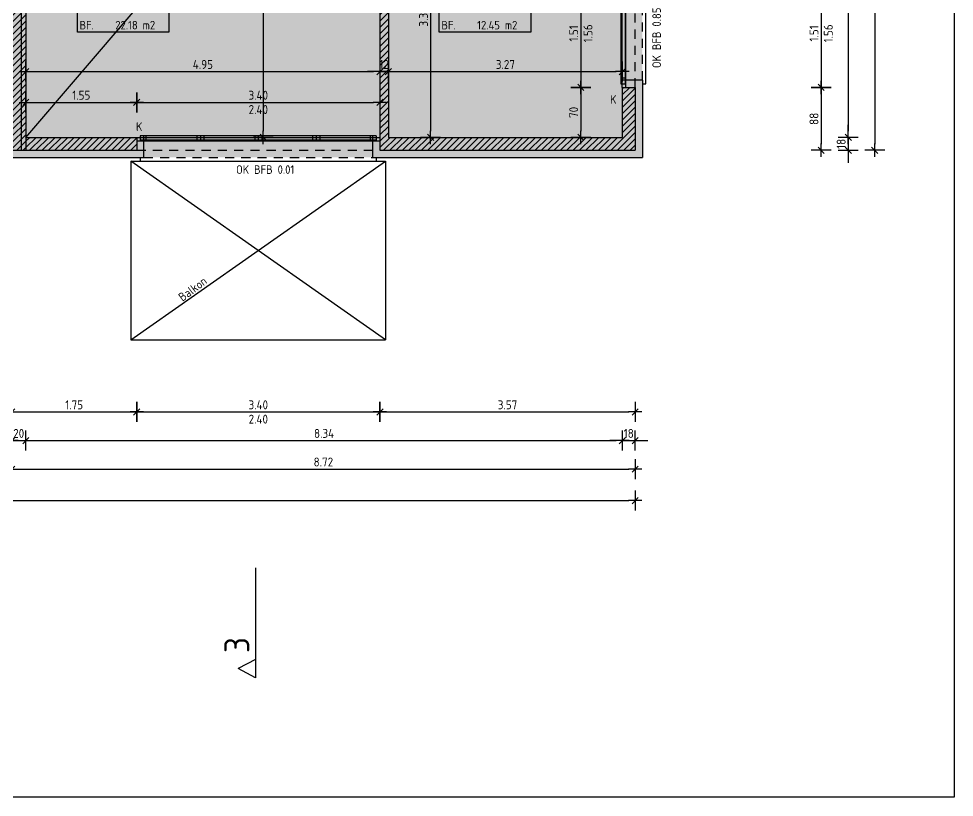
# Model space of a CAD drawing. Header units: metres. Extents: x 1586.5 to 1626.3, y 2286.8 to 2315.7.
# Drawn here: x 1613.19 to 1626.27, y 2286.77 to 2297.66 of the extents above; entities that cross this region are included whole.
import ezdxf
from ezdxf.enums import TextEntityAlignment as Align

# ---------------------------------------------------------------- set-up
doc = ezdxf.new("R2010")
doc.units = ezdxf.units.M
doc.header["$LTSCALE"] = 0.02
doc.header["$MEASUREMENT"] = 0
doc.linetypes.add('VERDECKT', pattern=[9.525, 6.35, -3.175])
for name, color, linetype in [('BEM', 7, 'Continuous'), ('DAEMMUNG', 7, 'Continuous'), ('E-TECHNIK', 30, 'Continuous'), ('FENSTER', 4, 'Continuous'), ('RAHMEN', 7, 'Continuous'), ('SCHRAFFUR', 8, 'Continuous'), ('SONSTIGES', 7, 'Continuous'), ('TEXT', 7, 'Continuous'), ('WAND AUSSEN', 7, 'Continuous'), ('WAND INNEN', 7, 'Continuous')]:
    doc.layers.add(name, color=color, linetype=linetype)
doc.layers.add('EBF', color=7, linetype='Continuous', true_color=0x61e5e5)
doc.styles.add('SIMPLEX', font='isocp.shx')
doc.styles.add('TEXT', font='isocp.shx', dxfattribs={"height": 0.12})
doc.dimstyles.new('SIMPLEX 1', dxfattribs={"dimscale": 1.25, "dimtxt": 0.1, "dimasz": 0.07, "dimexe": 0.05, "dimexo": 0.05, "dimgap": 0.03, "dimtad": 1, "dimzin": 0, "dimdsep": 46, "dimtxsty": 'SIMPLEX', "dimblk": 'MCAD', "dimcen": 0.05, "dimdle": 0.05, "dimse1": 1, "dimse2": 1, "dimadec": 0, "dimazin": 0, "dimtfac": 1, "dimtix": 1, "dimtmove": 2, "dimatfit": 3, "dimfxl": 1, "dimtolj": 1, "dimtzin": 0, "dimarcsym": 1})
pattern_1 = [(45, (45.89, -0.57), (-0.0441941738, 0.0441941738), [])]

# ---------------------------------------------------------------- blocks, each defined once
blk = doc.blocks.new('MCAD')
at = {"color": 0}
for p, q in [((0, 1.6), (0, -1.6)), ((1.07, 0), (-1.07, 0)), ((0.5, 0.5), (-0.5, -0.5))]:
    blk.add_line(p, q, dxfattribs=at)
blk = doc.blocks.new('*D152')
at = {"layer": 'BEM', "color": 0, "lineweight": -2, "transparency": 16777216}
blk.add_line((1621.05, 2298.1225), (1621.05, 2296.7875), dxfattribs=at)
at = {"layer": 'Defpoints', "color": 0, "transparency": 16777216}
for p in [(1621.63, 2298.21), (1621.05, 2296.7), (1621.63, 2296.7)]:
    blk.add_point(p, dxfattribs=at)
at = {"layer": 'BEM', "color": 0, "lineweight": -2, "transparency": 16777216, "xscale": 0.08750000000000001, "yscale": 0.08750000000000001, "zscale": 0.08750000000000001}
for p, rotation in [((1621.05, 2298.21), 90), ((1621.05, 2296.7), 270)]:
    blk.add_blockref('MCAD', p, dxfattribs=dict(at, rotation=rotation))
at = {"layer": 'BEM', "color": 0, "transparency": 16777216, "char_height": 0.125, "attachment_point": 5, "rotation": 90, "style": 'SIMPLEX'}
for s, insert in [('\\A1;1.56', (1621.15, 2297.455)), ('\\A1;1.51', (1620.95, 2297.455))]:
    blk.add_mtext(s, dxfattribs=dict(at, insert=insert))
blk = doc.blocks.new('*D153')
at = {"layer": 'BEM', "color": 0, "lineweight": -2, "transparency": 16777216}
blk.add_line((1621.05, 2296.6125), (1621.05, 2296.0875), dxfattribs=at)
at = {"layer": 'Defpoints', "color": 0, "transparency": 16777216}
for p in [(1621.63, 2296.7), (1621.05, 2296), (1621.63, 2296)]:
    blk.add_point(p, dxfattribs=at)
at = {"layer": 'BEM', "color": 0, "lineweight": -2, "transparency": 16777216, "xscale": 0.08750000000000001, "yscale": 0.08750000000000001, "zscale": 0.08750000000000001}
for p, rotation in [((1621.05, 2296.7), 90), ((1621.05, 2296), 270)]:
    blk.add_blockref('MCAD', p, dxfattribs=dict(at, rotation=rotation))
at = {"layer": 'BEM', "color": 0, "transparency": 16777216, "insert": (1620.95, 2296.35), "char_height": 0.125, "attachment_point": 5, "rotation": 90, "style": 'SIMPLEX'}
blk.add_mtext('\\A1;70', dxfattribs=at)
blk = doc.blocks.new('*D179')
at = {"layer": 'BEM', "color": 0, "lineweight": -2, "transparency": 16777216}
blk.add_line((1618.95, 2299.2825), (1618.95, 2296.0875), dxfattribs=at)
at = {"layer": 'Defpoints', "color": 0, "transparency": 16777216}
for p in [(1619.62, 2299.37), (1618.36, 2296), (1618.95, 2296)]:
    blk.add_point(p, dxfattribs=at)
at = {"layer": 'BEM', "color": 0, "lineweight": -2, "transparency": 16777216, "xscale": 0.08750000000000001, "yscale": 0.08750000000000001, "zscale": 0.08750000000000001}
for p, rotation in [((1618.95, 2299.37), 90), ((1618.95, 2296), 270)]:
    blk.add_blockref('MCAD', p, dxfattribs=dict(at, rotation=rotation))
at = {"layer": 'BEM', "color": 0, "transparency": 16777216, "insert": (1618.85, 2297.685), "char_height": 0.125, "attachment_point": 5, "rotation": 90, "style": 'SIMPLEX'}
blk.add_mtext('\\A1;3.37', dxfattribs=at)
blk = doc.blocks.new('*D200')
at = {"layer": 'BEM', "color": 0, "lineweight": -2, "transparency": 16777216}
blk.add_line((1613.3775, 2296.92), (1618.1525, 2296.92), dxfattribs=at)
at = {"layer": 'Defpoints', "color": 0, "transparency": 16777216}
for p in [(1618.24, 2296.92), (1613.29, 2296), (1618.24, 2295.82)]:
    blk.add_point(p, dxfattribs=at)
at = {"layer": 'BEM', "color": 0, "lineweight": -2, "transparency": 16777216, "xscale": 0.08750000000000001, "yscale": 0.08750000000000001, "zscale": 0.08750000000000001, "rotation": 180}
blk.add_blockref('MCAD', (1613.29, 2296.92), dxfattribs=at)
at = {"layer": 'BEM', "color": 0, "lineweight": -2, "transparency": 16777216, "xscale": 0.08750000000000001, "yscale": 0.08750000000000001, "zscale": 0.08750000000000001}
blk.add_blockref('MCAD', (1618.24, 2296.92), dxfattribs=at)
at = {"layer": 'BEM', "color": 0, "transparency": 16777216, "insert": (1615.765, 2297.02), "char_height": 0.125, "attachment_point": 5, "style": 'SIMPLEX'}
blk.add_mtext('\\A1;4.95', dxfattribs=at)
blk = doc.blocks.new('*D201')
at = {"layer": 'BEM', "color": 0, "lineweight": -2, "transparency": 16777216}
for p, q in [((1618.153, 2296.92), (1618.065, 2296.92)), ((1618.24, 2296.92), (1618.36, 2296.92)), ((1618.448, 2296.92), (1618.535, 2296.92))]:
    blk.add_line(p, q, dxfattribs=at)
at = {"layer": 'Defpoints', "color": 0, "transparency": 16777216}
for p in [(1618.36, 2296.92), (1618.36, 2296), (1618.24, 2295.82)]:
    blk.add_point(p, dxfattribs=at)
at = {"layer": 'BEM', "color": 0, "lineweight": -2, "transparency": 16777216, "xscale": 0.08750000000000001, "yscale": 0.08750000000000001, "zscale": 0.08750000000000001}
blk.add_blockref('MCAD', (1618.24, 2296.92), dxfattribs=at)
at = {"layer": 'BEM', "color": 0, "lineweight": -2, "transparency": 16777216, "xscale": 0.08750000000000001, "yscale": 0.08750000000000001, "zscale": 0.08750000000000001, "rotation": 180}
blk.add_blockref('MCAD', (1618.36, 2296.92), dxfattribs=at)
at = {"layer": 'BEM', "color": 0, "transparency": 16777216, "insert": (1618.3, 2297.02), "char_height": 0.125, "attachment_point": 5, "style": 'SIMPLEX'}
blk.add_mtext('\\A1;12', dxfattribs=at)
blk = doc.blocks.new('*D202')
at = {"layer": 'BEM', "color": 0, "lineweight": -2, "transparency": 16777216}
blk.add_line((1618.448, 2296.92), (1621.543, 2296.92), dxfattribs=at)
at = {"layer": 'Defpoints', "color": 0, "transparency": 16777216}
for p in [(1621.63, 2296.92), (1618.36, 2296), (1621.63, 2296)]:
    blk.add_point(p, dxfattribs=at)
at = {"layer": 'BEM', "color": 0, "lineweight": -2, "transparency": 16777216, "xscale": 0.08750000000000001, "yscale": 0.08750000000000001, "zscale": 0.08750000000000001, "rotation": 180}
blk.add_blockref('MCAD', (1618.36, 2296.92), dxfattribs=at)
at = {"layer": 'BEM', "color": 0, "lineweight": -2, "transparency": 16777216, "xscale": 0.08750000000000001, "yscale": 0.08750000000000001, "zscale": 0.08750000000000001}
blk.add_blockref('MCAD', (1621.63, 2296.92), dxfattribs=at)
at = {"layer": 'BEM', "color": 0, "transparency": 16777216, "insert": (1619.995, 2297.02), "char_height": 0.125, "attachment_point": 5, "style": 'SIMPLEX'}
blk.add_mtext('\\A1;3.27', dxfattribs=at)
blk = doc.blocks.new('*D203')
at = {"layer": 'BEM', "color": 0, "lineweight": -2, "transparency": 16777216}
blk.add_line((1613.3775, 2296.49), (1614.7525, 2296.49), dxfattribs=at)
at = {"layer": 'Defpoints', "color": 0, "transparency": 16777216}
for p in [(1614.84, 2296.49), (1613.29, 2296), (1614.84, 2296)]:
    blk.add_point(p, dxfattribs=at)
at = {"layer": 'BEM', "color": 0, "lineweight": -2, "transparency": 16777216, "xscale": 0.08750000000000001, "yscale": 0.08750000000000001, "zscale": 0.08750000000000001, "rotation": 180}
blk.add_blockref('MCAD', (1613.29, 2296.49), dxfattribs=at)
at = {"layer": 'BEM', "color": 0, "lineweight": -2, "transparency": 16777216, "xscale": 0.08750000000000001, "yscale": 0.08750000000000001, "zscale": 0.08750000000000001}
blk.add_blockref('MCAD', (1614.84, 2296.49), dxfattribs=at)
at = {"layer": 'BEM', "color": 0, "transparency": 16777216, "insert": (1614.065, 2296.59), "char_height": 0.125, "attachment_point": 5, "style": 'SIMPLEX'}
blk.add_mtext('\\A1;1.55', dxfattribs=at)
blk = doc.blocks.new('*D204')
at = {"layer": 'BEM', "color": 0, "lineweight": -2, "transparency": 16777216}
blk.add_line((1614.928, 2296.49), (1618.153, 2296.49), dxfattribs=at)
at = {"layer": 'Defpoints', "color": 0, "transparency": 16777216}
for p in [(1618.24, 2296.49), (1614.84, 2296), (1618.24, 2295.82)]:
    blk.add_point(p, dxfattribs=at)
at = {"layer": 'BEM', "color": 0, "lineweight": -2, "transparency": 16777216, "xscale": 0.08750000000000001, "yscale": 0.08750000000000001, "zscale": 0.08750000000000001, "rotation": 180}
blk.add_blockref('MCAD', (1614.84, 2296.49), dxfattribs=at)
at = {"layer": 'BEM', "color": 0, "lineweight": -2, "transparency": 16777216, "xscale": 0.08750000000000001, "yscale": 0.08750000000000001, "zscale": 0.08750000000000001}
blk.add_blockref('MCAD', (1618.24, 2296.49), dxfattribs=at)
at = {"layer": 'BEM', "color": 0, "transparency": 16777216, "char_height": 0.125, "attachment_point": 5, "style": 'SIMPLEX'}
for s, insert in [('\\A1;3.40', (1616.54, 2296.59)), ('\\A1;2.40', (1616.54, 2296.39))]:
    blk.add_mtext(s, dxfattribs=dict(at, insert=insert))
blk = doc.blocks.new('*D207')
at = {"layer": 'BEM', "color": 0, "lineweight": -2, "transparency": 16777216}
blk.add_line((1616.61, 2300.3925), (1616.61, 2296.0875), dxfattribs=at)
at = {"layer": 'Defpoints', "color": 0, "transparency": 16777216}
for p in [(1617.02, 2300.48), (1616.61, 2296), (1618.36, 2296)]:
    blk.add_point(p, dxfattribs=at)
at = {"layer": 'BEM', "color": 0, "lineweight": -2, "transparency": 16777216, "xscale": 0.08750000000000001, "yscale": 0.08750000000000001, "zscale": 0.08750000000000001}
for p, rotation in [((1616.61, 2300.48), 90), ((1616.61, 2296), 270)]:
    blk.add_blockref('MCAD', p, dxfattribs=dict(at, rotation=rotation))
at = {"layer": 'BEM', "color": 0, "transparency": 16777216, "insert": (1616.51, 2298.24), "char_height": 0.125, "attachment_point": 5, "rotation": 90, "style": 'SIMPLEX'}
blk.add_mtext('\\A1;4.48', dxfattribs=at)
blk = doc.blocks.new('*D215')
at = {"layer": 'BEM', "color": 0, "lineweight": -2, "transparency": 16777216}
blk.add_line((1625.16, 2305.8325), (1625.16, 2295.9075), dxfattribs=at)
at = {"layer": 'Defpoints', "color": 0, "transparency": 16777216}
for p in [(1621.81, 2305.92), (1621.81, 2295.82), (1625.16, 2295.82)]:
    blk.add_point(p, dxfattribs=at)
at = {"layer": 'BEM', "color": 0, "lineweight": -2, "transparency": 16777216, "xscale": 0.08750000000000001, "yscale": 0.08750000000000001, "zscale": 0.08750000000000001}
for p, rotation in [((1625.16, 2305.92), 90), ((1625.16, 2295.82), 270)]:
    blk.add_blockref('MCAD', p, dxfattribs=dict(at, rotation=rotation))
at = {"layer": 'BEM', "color": 0, "transparency": 16777216, "insert": (1625.06, 2300.87), "char_height": 0.125, "attachment_point": 5, "rotation": 90, "style": 'SIMPLEX'}
blk.add_mtext('\\A1;10.10', dxfattribs=at)
blk = doc.blocks.new('*D217')
at = {"layer": 'BEM', "color": 0, "lineweight": -2, "transparency": 16777216}
blk.add_line((1624.79, 2305.6525), (1624.79, 2296.0875), dxfattribs=at)
at = {"layer": 'Defpoints', "color": 0, "transparency": 16777216}
for p in [(1621.63, 2305.74), (1621.63, 2296), (1624.79, 2296)]:
    blk.add_point(p, dxfattribs=at)
at = {"layer": 'BEM', "color": 0, "lineweight": -2, "transparency": 16777216, "xscale": 0.08750000000000001, "yscale": 0.08750000000000001, "zscale": 0.08750000000000001}
for p, rotation in [((1624.79, 2305.74), 90), ((1624.79, 2296), 270)]:
    blk.add_blockref('MCAD', p, dxfattribs=dict(at, rotation=rotation))
at = {"layer": 'BEM', "color": 0, "transparency": 16777216, "insert": (1624.69, 2300.87), "char_height": 0.125, "attachment_point": 5, "rotation": 90, "style": 'SIMPLEX'}
blk.add_mtext('\\A1;9.74', dxfattribs=at)
blk = doc.blocks.new('*D218')
at = {"layer": 'BEM', "color": 0, "lineweight": -2, "transparency": 16777216}
for p, q in [((1624.79, 2296.0875), (1624.79, 2296.175)), ((1624.79, 2296), (1624.79, 2295.82)), ((1624.79, 2295.7325), (1624.79, 2295.645))]:
    blk.add_line(p, q, dxfattribs=at)
at = {"layer": 'Defpoints', "color": 0, "transparency": 16777216}
for p in [(1621.63, 2296), (1621.81, 2295.82), (1624.79, 2295.82)]:
    blk.add_point(p, dxfattribs=at)
at = {"layer": 'BEM', "color": 0, "lineweight": -2, "transparency": 16777216, "xscale": 0.08750000000000001, "yscale": 0.08750000000000001, "zscale": 0.08750000000000001}
for p, rotation in [((1624.79, 2296), 270), ((1624.79, 2295.82), 90)]:
    blk.add_blockref('MCAD', p, dxfattribs=dict(at, rotation=rotation))
at = {"layer": 'BEM', "color": 0, "transparency": 16777216, "insert": (1624.69, 2295.91), "char_height": 0.125, "attachment_point": 5, "rotation": 90, "style": 'SIMPLEX'}
blk.add_mtext('\\A1;18', dxfattribs=at)
blk = doc.blocks.new('*D224')
at = {"layer": 'BEM', "color": 0, "lineweight": -2, "transparency": 16777216}
blk.add_line((1624.41, 2298.1225), (1624.41, 2296.7875), dxfattribs=at)
at = {"layer": 'Defpoints', "color": 0, "transparency": 16777216}
for p in [(1621.81, 2298.21), (1621.81, 2296.7), (1624.41, 2296.7)]:
    blk.add_point(p, dxfattribs=at)
at = {"layer": 'BEM', "color": 0, "lineweight": -2, "transparency": 16777216, "xscale": 0.08750000000000001, "yscale": 0.08750000000000001, "zscale": 0.08750000000000001}
for p, rotation in [((1624.41, 2298.21), 90), ((1624.41, 2296.7), 270)]:
    blk.add_blockref('MCAD', p, dxfattribs=dict(at, rotation=rotation))
at = {"layer": 'BEM', "color": 0, "transparency": 16777216, "char_height": 0.125, "attachment_point": 5, "rotation": 90, "style": 'SIMPLEX'}
for s, insert in [('\\A1;1.56', (1624.51, 2297.455)), ('\\A1;1.51', (1624.31, 2297.455))]:
    blk.add_mtext(s, dxfattribs=dict(at, insert=insert))
blk = doc.blocks.new('*D225')
at = {"layer": 'BEM', "color": 0, "lineweight": -2, "transparency": 16777216}
blk.add_line((1624.41, 2296.6125), (1624.41, 2295.9075), dxfattribs=at)
at = {"layer": 'Defpoints', "color": 0, "transparency": 16777216}
for p in [(1621.81, 2296.7), (1621.81, 2295.82), (1624.41, 2295.82)]:
    blk.add_point(p, dxfattribs=at)
at = {"layer": 'BEM', "color": 0, "lineweight": -2, "transparency": 16777216, "xscale": 0.08750000000000001, "yscale": 0.08750000000000001, "zscale": 0.08750000000000001}
for p, rotation in [((1624.41, 2296.7), 90), ((1624.41, 2295.82), 270)]:
    blk.add_blockref('MCAD', p, dxfattribs=dict(at, rotation=rotation))
at = {"layer": 'BEM', "color": 0, "transparency": 16777216, "insert": (1624.31, 2296.26), "char_height": 0.125, "attachment_point": 5, "rotation": 90, "style": 'SIMPLEX'}
blk.add_mtext('\\A1;88', dxfattribs=at)
blk = doc.blocks.new('*D231')
at = {"layer": 'BEM', "color": 0, "lineweight": -2, "transparency": 16777216}
for p, q in [((1613.003, 2291.76), (1612.915, 2291.76)), ((1613.09, 2291.76), (1613.29, 2291.76)), ((1613.378, 2291.76), (1613.465, 2291.76))]:
    blk.add_line(p, q, dxfattribs=at)
at = {"layer": 'Defpoints', "color": 0, "transparency": 16777216}
for p in [(1613.09, 2295.82), (1613.29, 2295.82), (1613.29, 2291.76)]:
    blk.add_point(p, dxfattribs=at)
at = {"layer": 'BEM', "color": 0, "lineweight": -2, "transparency": 16777216, "xscale": 0.08750000000000001, "yscale": 0.08750000000000001, "zscale": 0.08750000000000001}
blk.add_blockref('MCAD', (1613.09, 2291.76), dxfattribs=at)
at = {"layer": 'BEM', "color": 0, "lineweight": -2, "transparency": 16777216, "xscale": 0.08750000000000001, "yscale": 0.08750000000000001, "zscale": 0.08750000000000001, "rotation": 180}
blk.add_blockref('MCAD', (1613.29, 2291.76), dxfattribs=at)
at = {"layer": 'BEM', "color": 0, "transparency": 16777216, "insert": (1613.19, 2291.86), "char_height": 0.125, "attachment_point": 5, "style": 'SIMPLEX'}
blk.add_mtext('\\A1;20', dxfattribs=at)
blk = doc.blocks.new('*D232')
at = {"layer": 'BEM', "color": 0, "lineweight": -2, "transparency": 16777216}
blk.add_line((1613.3775, 2291.76), (1621.5425, 2291.76), dxfattribs=at)
at = {"layer": 'Defpoints', "color": 0, "transparency": 16777216}
for p in [(1621.63, 2296), (1613.29, 2295.82), (1621.63, 2291.76)]:
    blk.add_point(p, dxfattribs=at)
at = {"layer": 'BEM', "color": 0, "lineweight": -2, "transparency": 16777216, "xscale": 0.08750000000000001, "yscale": 0.08750000000000001, "zscale": 0.08750000000000001, "rotation": 180}
blk.add_blockref('MCAD', (1613.29, 2291.76), dxfattribs=at)
at = {"layer": 'BEM', "color": 0, "lineweight": -2, "transparency": 16777216, "xscale": 0.08750000000000001, "yscale": 0.08750000000000001, "zscale": 0.08750000000000001}
blk.add_blockref('MCAD', (1621.63, 2291.76), dxfattribs=at)
at = {"layer": 'BEM', "color": 0, "transparency": 16777216, "insert": (1617.46, 2291.86), "char_height": 0.125, "attachment_point": 5, "style": 'SIMPLEX'}
blk.add_mtext('\\A1;8.34', dxfattribs=at)
blk = doc.blocks.new('*D233')
at = {"layer": 'BEM', "color": 0, "lineweight": -2, "transparency": 16777216}
for p, q in [((1621.5425, 2291.76), (1621.455, 2291.76)), ((1621.63, 2291.76), (1621.81, 2291.76)), ((1621.8975, 2291.76), (1621.985, 2291.76))]:
    blk.add_line(p, q, dxfattribs=at)
at = {"layer": 'Defpoints', "color": 0, "transparency": 16777216}
for p in [(1621.63, 2296), (1621.81, 2295.82), (1621.81, 2291.76)]:
    blk.add_point(p, dxfattribs=at)
at = {"layer": 'BEM', "color": 0, "lineweight": -2, "transparency": 16777216, "xscale": 0.08750000000000001, "yscale": 0.08750000000000001, "zscale": 0.08750000000000001}
blk.add_blockref('MCAD', (1621.63, 2291.76), dxfattribs=at)
at = {"layer": 'BEM', "color": 0, "lineweight": -2, "transparency": 16777216, "xscale": 0.08750000000000001, "yscale": 0.08750000000000001, "zscale": 0.08750000000000001, "rotation": 180}
blk.add_blockref('MCAD', (1621.81, 2291.76), dxfattribs=at)
at = {"layer": 'BEM', "color": 0, "transparency": 16777216, "insert": (1621.72, 2291.86), "char_height": 0.125, "attachment_point": 5, "style": 'SIMPLEX'}
blk.add_mtext('\\A1;18', dxfattribs=at)
blk = doc.blocks.new('*D237')
at = {"layer": 'BEM', "color": 0, "lineweight": -2, "transparency": 16777216}
blk.add_line((1613.1775, 2292.16), (1614.7525, 2292.16), dxfattribs=at)
at = {"layer": 'Defpoints', "color": 0, "transparency": 16777216}
for p in [(1613.09, 2295.82), (1614.84, 2295.82), (1614.84, 2292.16)]:
    blk.add_point(p, dxfattribs=at)
at = {"layer": 'BEM', "color": 0, "lineweight": -2, "transparency": 16777216, "xscale": 0.08750000000000001, "yscale": 0.08750000000000001, "zscale": 0.08750000000000001, "rotation": 180}
blk.add_blockref('MCAD', (1613.09, 2292.16), dxfattribs=at)
at = {"layer": 'BEM', "color": 0, "lineweight": -2, "transparency": 16777216, "xscale": 0.08750000000000001, "yscale": 0.08750000000000001, "zscale": 0.08750000000000001}
blk.add_blockref('MCAD', (1614.84, 2292.16), dxfattribs=at)
at = {"layer": 'BEM', "color": 0, "transparency": 16777216, "insert": (1613.965, 2292.26), "char_height": 0.125, "attachment_point": 5, "style": 'SIMPLEX'}
blk.add_mtext('\\A1;1.75', dxfattribs=at)
blk = doc.blocks.new('*D238')
at = {"layer": 'BEM', "color": 0, "lineweight": -2, "transparency": 16777216}
blk.add_line((1614.928, 2292.16), (1618.153, 2292.16), dxfattribs=at)
at = {"layer": 'Defpoints', "color": 0, "transparency": 16777216}
for p in [(1614.84, 2295.82), (1618.24, 2295.82), (1618.24, 2292.16)]:
    blk.add_point(p, dxfattribs=at)
at = {"layer": 'BEM', "color": 0, "lineweight": -2, "transparency": 16777216, "xscale": 0.08750000000000001, "yscale": 0.08750000000000001, "zscale": 0.08750000000000001, "rotation": 180}
blk.add_blockref('MCAD', (1614.84, 2292.16), dxfattribs=at)
at = {"layer": 'BEM', "color": 0, "lineweight": -2, "transparency": 16777216, "xscale": 0.08750000000000001, "yscale": 0.08750000000000001, "zscale": 0.08750000000000001}
blk.add_blockref('MCAD', (1618.24, 2292.16), dxfattribs=at)
at = {"layer": 'BEM', "color": 0, "transparency": 16777216, "char_height": 0.125, "attachment_point": 5, "style": 'SIMPLEX'}
for s, insert in [('\\A1;3.40', (1616.54, 2292.26)), ('\\A1;2.40', (1616.54, 2292.06))]:
    blk.add_mtext(s, dxfattribs=dict(at, insert=insert))
blk = doc.blocks.new('*D239')
at = {"layer": 'BEM', "color": 0, "lineweight": -2, "transparency": 16777216}
blk.add_line((1618.3275, 2292.16), (1621.7225, 2292.16), dxfattribs=at)
at = {"layer": 'Defpoints', "color": 0, "transparency": 16777216}
for p in [(1618.24, 2295.82), (1621.81, 2295.82), (1621.81, 2292.16)]:
    blk.add_point(p, dxfattribs=at)
at = {"layer": 'BEM', "color": 0, "lineweight": -2, "transparency": 16777216, "xscale": 0.08750000000000001, "yscale": 0.08750000000000001, "zscale": 0.08750000000000001, "rotation": 180}
blk.add_blockref('MCAD', (1618.24, 2292.16), dxfattribs=at)
at = {"layer": 'BEM', "color": 0, "lineweight": -2, "transparency": 16777216, "xscale": 0.08750000000000001, "yscale": 0.08750000000000001, "zscale": 0.08750000000000001}
blk.add_blockref('MCAD', (1621.81, 2292.16), dxfattribs=at)
at = {"layer": 'BEM', "color": 0, "transparency": 16777216, "insert": (1620.025, 2292.26), "char_height": 0.125, "attachment_point": 5, "style": 'SIMPLEX'}
blk.add_mtext('\\A1;3.57', dxfattribs=at)
blk = doc.blocks.new('*D242')
at = {"layer": 'BEM', "color": 0, "lineweight": -2, "transparency": 16777216}
blk.add_line((1613.178, 2291.36), (1621.723, 2291.36), dxfattribs=at)
at = {"layer": 'Defpoints', "color": 0, "transparency": 16777216}
for p in [(1613.09, 2295.82), (1621.81, 2295.82), (1621.81, 2291.36)]:
    blk.add_point(p, dxfattribs=at)
at = {"layer": 'BEM', "color": 0, "lineweight": -2, "transparency": 16777216, "xscale": 0.08750000000000001, "yscale": 0.08750000000000001, "zscale": 0.08750000000000001, "rotation": 180}
blk.add_blockref('MCAD', (1613.09, 2291.36), dxfattribs=at)
at = {"layer": 'BEM', "color": 0, "lineweight": -2, "transparency": 16777216, "xscale": 0.08750000000000001, "yscale": 0.08750000000000001, "zscale": 0.08750000000000001}
blk.add_blockref('MCAD', (1621.81, 2291.36), dxfattribs=at)
at = {"layer": 'BEM', "color": 0, "transparency": 16777216, "insert": (1617.45, 2291.46), "char_height": 0.125, "attachment_point": 5, "style": 'SIMPLEX'}
blk.add_mtext('\\A1;8.72', dxfattribs=at)
blk = doc.blocks.new('*D243')
at = {"layer": 'BEM', "color": 0, "lineweight": -2, "transparency": 16777216}
blk.add_line((1601.558, 2290.92), (1621.723, 2290.92), dxfattribs=at)
at = {"layer": 'Defpoints', "color": 0, "transparency": 16777216}
for p in [(1601.47, 2295.82), (1621.81, 2295.82), (1621.81, 2290.92)]:
    blk.add_point(p, dxfattribs=at)
at = {"layer": 'BEM', "color": 0, "lineweight": -2, "transparency": 16777216, "xscale": 0.08750000000000001, "yscale": 0.08750000000000001, "zscale": 0.08750000000000001, "rotation": 180}
blk.add_blockref('MCAD', (1601.47, 2290.92), dxfattribs=at)
at = {"layer": 'BEM', "color": 0, "lineweight": -2, "transparency": 16777216, "xscale": 0.08750000000000001, "yscale": 0.08750000000000001, "zscale": 0.08750000000000001}
blk.add_blockref('MCAD', (1621.81, 2290.92), dxfattribs=at)
at = {"layer": 'BEM', "color": 0, "transparency": 16777216, "insert": (1611.64, 2291.02), "char_height": 0.125, "attachment_point": 5, "style": 'SIMPLEX'}
blk.add_mtext('\\A1;20.34', dxfattribs=at)

msp = doc.modelspace()

# ---------------------------------------------------------------- hatches: boundary and pattern name
at = {"layer": 'EBF', "transparency": 33554534}
h = msp.add_hatch(color=256, dxfattribs=at)
h.dxf.hatch_style = 1
h.paths.add_polyline_path([(1621.91, 2306.02), (1613.01, 2306.02), (1613.01, 2304.22), (1610.27, 2304.22), (1610.27, 2308.88), (1601.37, 2308.88), (1601.37, 2295.72), (1610.29, 2295.72), (1610.29, 2297.52), (1612.99, 2297.52), (1612.99, 2295.72), (1621.91, 2295.72)])
at = {"layer": 'SCHRAFFUR'}
h = msp.add_hatch(dxfattribs=at)
h.set_pattern_fill('ANSI31', color=256, scale=0.5, style=0)
h.set_pattern_definition(pattern_1)
h.paths.add_polyline_path([(1621.81, 2295.82), (1621.81, 2296.7), (1621.63, 2296.7), (1621.63, 2296), (1618.36, 2296), (1618.36, 2300.48), (1618.62, 2300.48), (1618.62, 2300.63), (1617.14, 2300.63), (1617.14, 2301.28), (1617.02, 2301.28), (1617.02, 2300.48), (1618.24, 2300.48), (1618.24, 2295.82)])
h = msp.add_hatch(dxfattribs=at)
h.set_pattern_fill('ANSI31', color=256, scale=0.5, style=0)
h.set_pattern_definition(pattern_1)
h.paths.add_polyline_path([(1613.09, 2295.82), (1613.29, 2295.82), (1613.29, 2301.17), (1613.09, 2301.17)])
h = msp.add_hatch(dxfattribs=at)
h.set_pattern_fill('ANSI31', color=256, scale=0.5, style=0)
h.set_pattern_definition(pattern_1)
h.paths.add_polyline_path([(1613.29, 2296), (1613.29, 2295.82), (1614.84, 2295.82), (1614.84, 2296)])

# ---------------------------------------------------------------- linework, layer by layer
at = {"layer": 'DAEMMUNG'}
for points in [[(1621.91, 2296.8), (1621.67, 2296.8)], [(1621.91, 2296.8), (1621.91, 2295.72)], [(1614.94, 2295.72), (1614.94, 2295.96)], [(1618.14, 2295.72), (1618.14, 2295.96)], [(1612.99, 2295.72), (1614.94, 2295.72)], [(1618.14, 2295.72), (1621.91, 2295.72)]]:
    msp.add_lwpolyline(points, dxfattribs=at)
at = {"layer": 'E-TECHNIK'}
for points in [[(1621.61, 2298.16), (1621.61, 2296.75)], [(1621.67, 2298.16), (1621.67, 2296.75)], [(1621.67, 2296.83), (1621.61, 2296.83)], [(1621.67, 2296.8), (1621.61, 2296.8)], [(1621.61, 2296.75), (1621.67, 2296.75)], [(1614.89, 2296.02), (1614.89, 2295.96)], [(1618.19, 2296.02), (1614.89, 2296.02)], [(1614.94, 2295.96), (1614.94, 2296.02)], [(1614.97, 2295.96), (1614.97, 2296.02)], [(1615.68, 2296.02), (1615.68, 2295.96)], [(1615.73, 2296.02), (1615.73, 2295.96)], [(1615.78, 2296.02), (1615.78, 2295.96)], [(1616.49, 2296.02), (1616.49, 2295.96)], [(1616.54, 2296.02), (1616.54, 2295.96)], [(1616.59, 2296.02), (1616.59, 2295.96)], [(1617.3, 2296.02), (1617.3, 2295.96)], [(1617.35, 2296.02), (1617.35, 2295.96)], [(1617.4, 2296.02), (1617.4, 2295.96)], [(1618.11, 2295.96), (1618.11, 2296.02)], [(1618.14, 2295.96), (1618.14, 2296.02)], [(1618.19, 2296.02), (1618.19, 2295.96)], [(1618.19, 2295.96), (1614.89, 2295.96)]]:
    msp.add_lwpolyline(points, dxfattribs=at)
at = {"layer": 'FENSTER'}
for points in [[(1621.63, 2296.7), (1621.63, 2298.21)], [(1621.68, 2296.7), (1621.68, 2298.21)], [(1621.96, 2296.75), (1621.96, 2298.16)], [(1621.91, 2296.75), (1621.96, 2296.75)], [(1614.84, 2296), (1618.24, 2296)], [(1614.84, 2295.95), (1618.24, 2295.95)], [(1614.89, 2295.67), (1618.19, 2295.67)]]:
    msp.add_lwpolyline(points, dxfattribs=at)
at = {"layer": 'FENSTER', "linetype": 'VERDECKT'}
for points in [[(1621.81, 2296.7), (1621.81, 2298.21)], [(1621.91, 2296.8), (1621.91, 2298.11)], [(1614.84, 2295.82), (1618.24, 2295.82)], [(1614.94, 2295.72), (1618.14, 2295.72)]]:
    msp.add_lwpolyline(points, dxfattribs=at)
at = {"layer": 'RAHMEN'}
msp.add_lwpolyline([(1586.48, 2315.67), (1626.2718, 2315.67), (1626.2718, 2286.7711), (1586.48, 2286.7711)], close=True, dxfattribs=at)
at = {"layer": 'SCHRAFFUR'}
msp.add_lwpolyline([(1613.23, 2295.82), (1613.23, 2301.17)], dxfattribs=at)
at = {"layer": 'SONSTIGES'}
for points in [[(1613.29, 2296), (1621.63, 2305.74)], [(1614.76, 2295.67), (1614.76, 2293.17)], [(1618.32, 2293.17), (1614.76, 2295.67)], [(1614.76, 2293.17), (1618.32, 2295.67)], [(1614.76, 2295.67), (1618.32, 2295.67)], [(1614.89, 2295.72), (1614.89, 2295.67)], [(1618.19, 2295.72), (1618.19, 2295.67)], [(1618.32, 2295.67), (1618.32, 2293.17)], [(1614.76, 2293.17), (1618.32, 2293.17)]]:
    msp.add_lwpolyline(points, dxfattribs=at)
at = {"layer": 'TEXT'}
for points in [[(1614.01, 2297.89), (1615.29, 2297.89), (1615.29, 2297.47), (1614.01, 2297.47)], [(1619.07, 2297.89), (1620.35, 2297.89), (1620.35, 2297.47), (1619.07, 2297.47)]]:
    msp.add_lwpolyline(points, close=True, dxfattribs=at)
for points in [[(1616.5, 2289.98), (1616.5, 2288.44)], [(1616.5, 2288.7), (1616.26, 2288.57)], [(1616.5, 2288.44), (1616.26, 2288.57)]]:
    msp.add_lwpolyline(points, dxfattribs=at)
at = {"layer": 'WAND AUSSEN'}
for points in [[(1621.63, 2296.7), (1621.81, 2296.7)], [(1621.63, 2296.7), (1621.63, 2296)], [(1621.81, 2296.7), (1621.81, 2295.82)], [(1613.29, 2296), (1614.84, 2296)], [(1614.84, 2296), (1614.84, 2295.82)], [(1618.36, 2296), (1621.63, 2296)], [(1613.09, 2295.82), (1614.84, 2295.82)], [(1618.24, 2295.82), (1621.81, 2295.82)]]:
    msp.add_lwpolyline(points, dxfattribs=at)
at = {"layer": 'WAND INNEN'}
for points in [[(1613.29, 2301.17), (1613.29, 2295.82)], [(1618.24, 2300.48), (1618.24, 2295.82)], [(1618.36, 2300.48), (1618.36, 2296)]]:
    msp.add_lwpolyline(points, dxfattribs=at)

# ---------------------------------------------------------------- texts
at = {"layer": 'TEXT', "style": 'TEXT'}
for s, rotation, p in [('OK BFB 0.85', 90, (1622.17, 2296.97)), ('Balkon', 36.57303, (1615.48, 2293.7))]:
    msp.add_text(s, height=0.12, rotation=rotation, dxfattribs=at).set_placement(p)
for s, p in [('BF.', (1614.04, 2297.51)), ('22.18 m2', (1614.54, 2297.51)), ('BF.', (1619.1, 2297.51)), ('12.45 m2', (1619.6, 2297.51)), ('K', (1621.46, 2296.47)), ('K', (1614.83, 2296.09)), ('OK BFB 0.01', (1616.23, 2295.49))]:
    msp.add_text(s, height=0.12, dxfattribs=at).set_placement(p)
msp.add_text('3', height=0.35, rotation=90, dxfattribs=at).set_placement((1616.24, 2288.9), align=Align.MIDDLE_CENTER)

# ---------------------------------------------------------------- dimensions: what is measured, and where the dimension line sits
at = {"layer": 'BEM'}
for base, p1, p2, picture, middle in [((1625.16, 2295.82), (1621.81, 2305.92), (1621.81, 2295.82), '*D215', (1625.06, 2300.87)), ((1624.79, 2296), (1621.63, 2305.74), (1621.63, 2296), '*D217', (1624.69, 2300.87)), ((1616.61, 2296), (1617.02, 2300.48), (1618.36, 2296), '*D207', (1616.51, 2298.24)), ((1618.95, 2296), (1619.62, 2299.37), (1618.36, 2296), '*D179', (1618.85, 2297.685))]:
    dim = msp.add_linear_dim(base=base, p1=p1, p2=p2, angle=90, dimstyle='SIMPLEX 1', dxfattribs=at)
    dim.commit()
    dim.dimension.update_dxf_attribs({"geometry": picture, "text_midpoint": middle})
for base, p1, p2, picture, middle in [((1621.05, 2296.7), (1621.63, 2298.21), (1621.63, 2296.7), '*D152', (1621.05, 2297.455)), ((1624.41, 2296.7), (1621.81, 2298.21), (1621.81, 2296.7), '*D224', (1624.41, 2297.455))]:
    dim = msp.add_linear_dim(base=base, p1=p1, p2=p2, angle=90, text='<>\\X1.56', dimstyle='SIMPLEX 1', dxfattribs=at)
    dim.commit()
    dim.dimension.update_dxf_attribs({"geometry": picture, "text_midpoint": middle})
for base, p1, p2, picture, middle in [((1618.24, 2296.92), (1613.29, 2296), (1618.24, 2295.82), '*D200', (1615.765, 2297.02)), ((1621.63, 2296.92), (1618.36, 2296), (1621.63, 2296), '*D202', (1619.995, 2297.02)), ((1614.84, 2296.49), (1613.29, 2296), (1614.84, 2296), '*D203', (1614.065, 2296.59)), ((1621.63, 2291.76), (1613.29, 2295.82), (1621.63, 2296), '*D232', (1617.46, 2291.86)), ((1621.81, 2290.92), (1601.47, 2295.82), (1621.81, 2295.82), '*D243', (1611.64, 2291.02)), ((1614.84, 2292.16), (1613.09, 2295.82), (1614.84, 2295.82), '*D237', (1613.965, 2292.26)), ((1621.81, 2291.36), (1613.09, 2295.82), (1621.81, 2295.82), '*D242', (1617.45, 2291.46)), ((1621.81, 2292.16), (1618.24, 2295.82), (1621.81, 2295.82), '*D239', (1620.025, 2292.26))]:
    dim = msp.add_linear_dim(base=base, p1=p1, p2=p2, dimstyle='SIMPLEX 1', dxfattribs=at)
    dim.commit()
    dim.dimension.update_dxf_attribs({"geometry": picture, "text_midpoint": middle})
for base, p1, p2, picture, middle in [((1618.36, 2296.92), (1618.24, 2295.82), (1618.36, 2296), '*D201', (1618.3, 2297.02)), ((1621.81, 2291.76), (1621.63, 2296), (1621.81, 2295.82), '*D233', (1621.72, 2291.86)), ((1613.29, 2291.76), (1613.09, 2295.82), (1613.29, 2295.82), '*D231', (1613.19, 2291.86))]:
    dim = msp.add_linear_dim(base=base, p1=p1, p2=p2, dimstyle='SIMPLEX 1', override={"dimdec": 0, "dimlfac": 100}, dxfattribs=at)
    dim.commit()
    dim.dimension.update_dxf_attribs({"geometry": picture, "text_midpoint": middle})
for base, p1, p2, picture, middle in [((1621.05, 2296), (1621.63, 2296.7), (1621.63, 2296), '*D153', (1620.95, 2296.35)), ((1624.41, 2295.82), (1621.81, 2296.7), (1621.81, 2295.82), '*D225', (1624.31, 2296.26)), ((1624.79, 2295.82), (1621.63, 2296), (1621.81, 2295.82), '*D218', (1624.69, 2295.91))]:
    dim = msp.add_linear_dim(base=base, p1=p1, p2=p2, angle=90, dimstyle='SIMPLEX 1', override={"dimdec": 0, "dimlfac": 100}, dxfattribs=at)
    dim.commit()
    dim.dimension.update_dxf_attribs({"geometry": picture, "text_midpoint": middle})
for base, p1, picture, middle in [((1618.24, 2296.49), (1614.84, 2296), '*D204', (1616.54, 2296.49)), ((1618.24, 2292.16), (1614.84, 2295.82), '*D238', (1616.54, 2292.16))]:
    dim = msp.add_linear_dim(base=base, p1=p1, p2=(1618.24, 2295.82), text='<>\\X2.40', dimstyle='SIMPLEX 1', dxfattribs=at)
    dim.commit()
    dim.dimension.update_dxf_attribs({"geometry": picture, "text_midpoint": middle})

doc.saveas('drawing.dxf')
